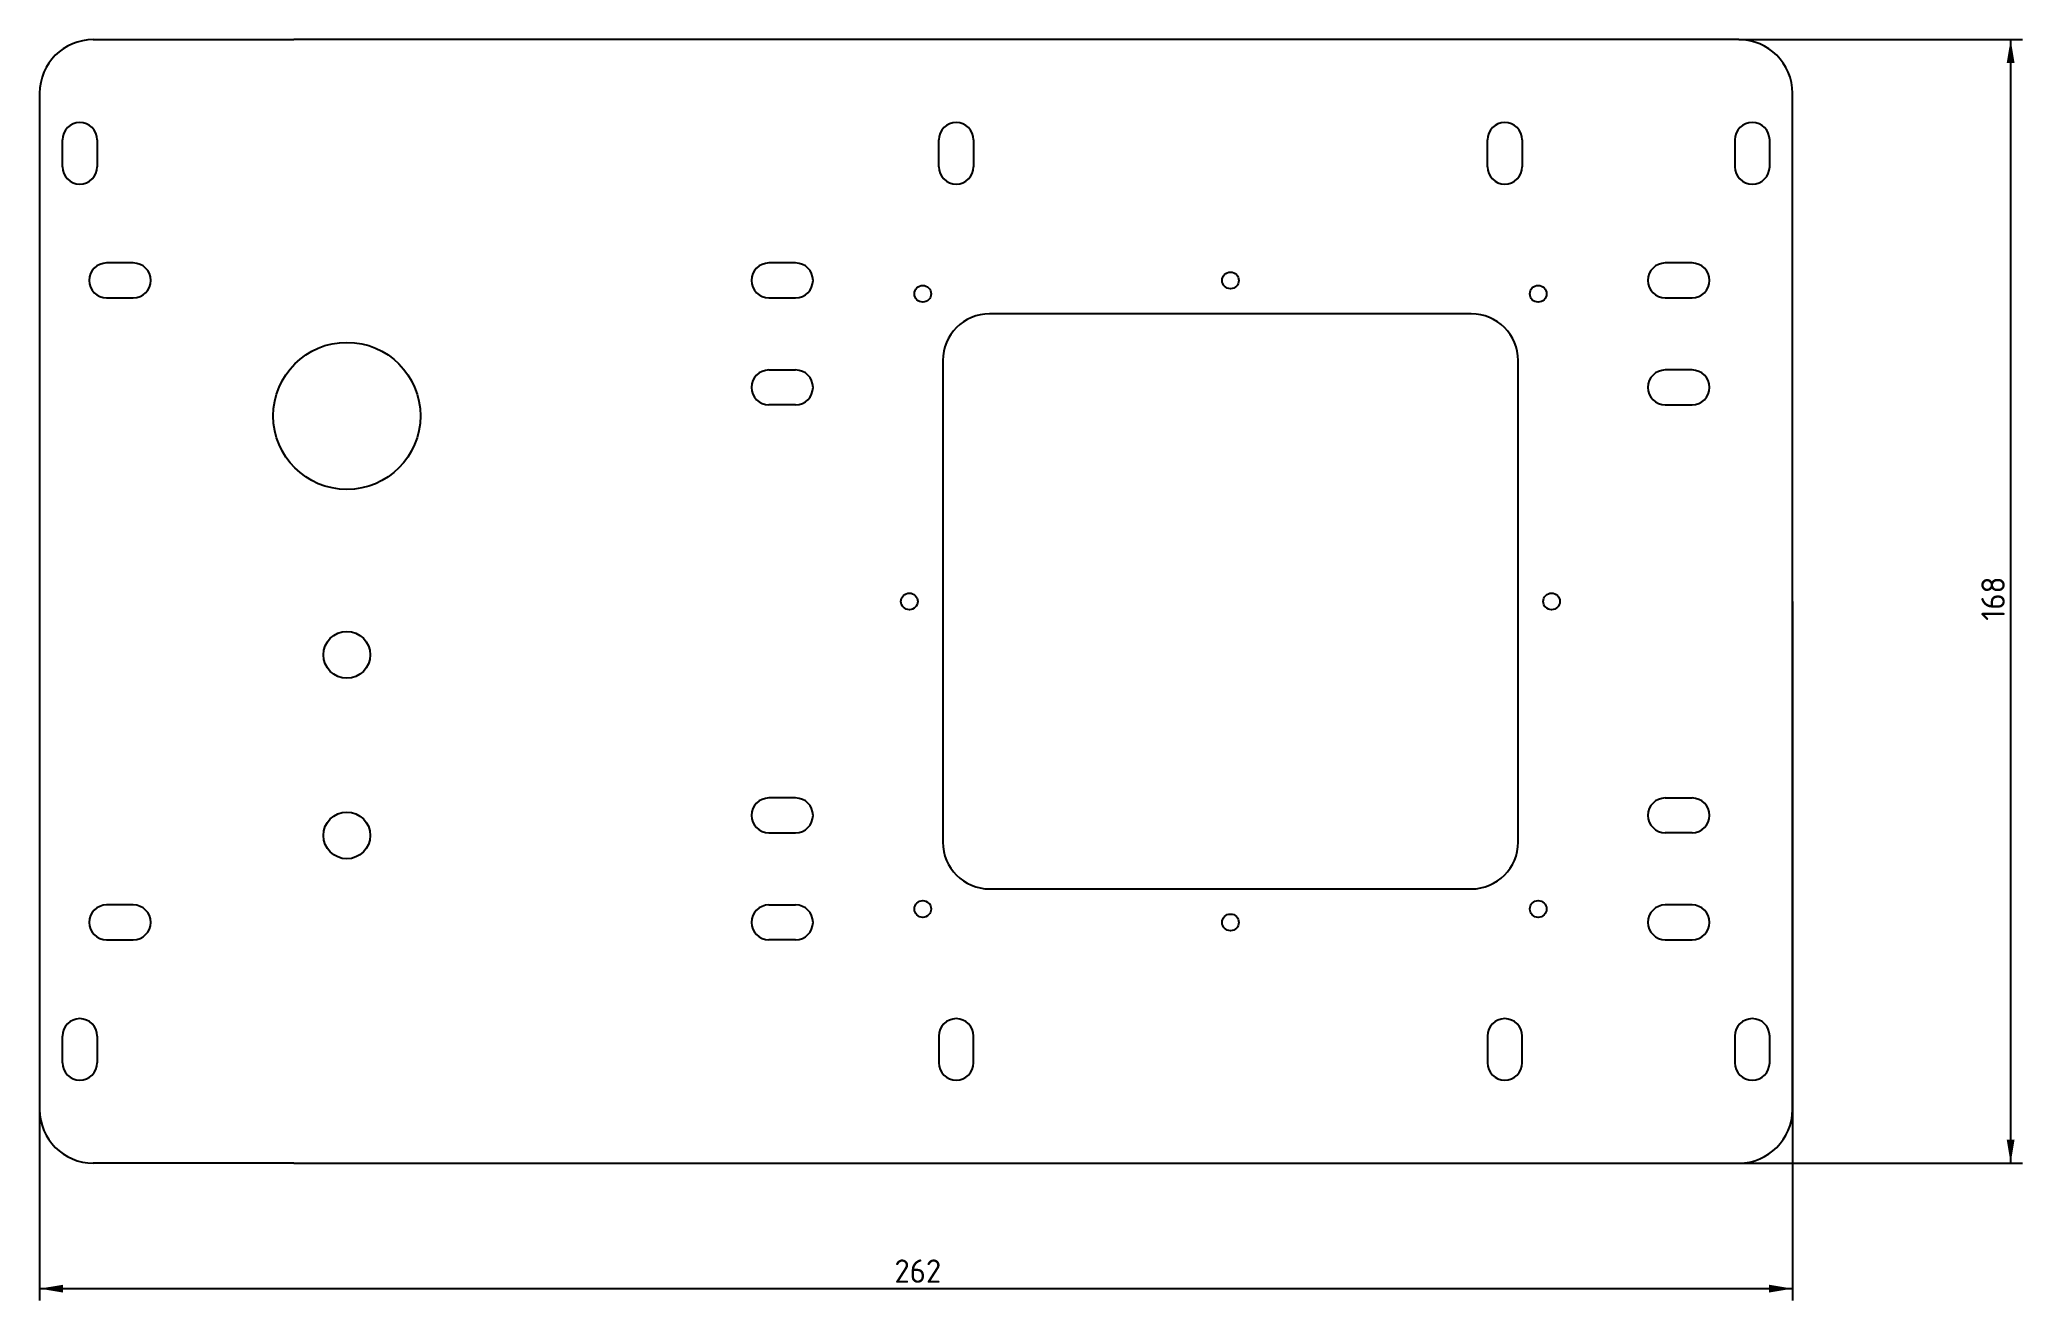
# Model space of a CAD drawing. Header units: millimetres. Extents: x -38 to 258, y -21 to 168.
import ezdxf
from ezdxf.enums import TextEntityAlignment as Align

# ---------------------------------------------------------------- set-up
doc = ezdxf.new("R2010")
doc.units = ezdxf.units.MM
for name, color, linetype in [('Default', 7, 'Continuous'), ('INTERIOR_PROFILES', 7, 'Continuous'), ('OUTER_PROFILES', 7, 'Continuous')]:
    doc.layers.add(name, color=color, linetype=linetype)
doc.styles.add('SEACAD_Solid_Edge_ISO', font='seiso.ttf')
doc.dimstyles.new('ISO_(mm)', dxfattribs={"dimtxt": 3.5, "dimasz": 3.5, "dimexe": 1.75, "dimexo": 0, "dimgap": 0.875, "dimtad": 1, "dimtxsty": 'SEACAD_Solid_Edge_ISO', "dimblk1": '_SE_FILLED', "dimblk2": '_SE_FILLED', "dimsah": 1, "dimcen": 1.75, "dimadec": 0, "dimazin": 0, "dimtfac": 0.5, "dimtmove": 0, "dimatfit": 3, "dimfxl": 1, "dimarcsym": 0})

# ---------------------------------------------------------------- blocks, each defined once
blk = doc.blocks.new('DMBLK5')
at = {"layer": 'Default', "linetype": 'Continuous'}
for points in [[(257.2, 164.5), (256.62, 168), (256.03, 164.5)], [(257.2, 3.5), (256.03, 3.5), (256.62, 0)]]:
    blk.add_hatch(color=7, dxfattribs=at).paths.add_polyline_path(points)
at = {"layer": 'Default', "color": 7, "linetype": 'Continuous'}
for p, q in [((216, 168), (258.37, 168)), ((256.62, 168), (256.62, 0)), ((216, 0), (258.37, 0))]:
    blk.add_line(p, q, dxfattribs=at)
at = {"layer": 'Default', "color": 7, "linetype": 'Continuous', "style": 'SEACAD_Solid_Edge_ISO'}
blk.add_text('168', height=3.5, rotation=90, dxfattribs=at).set_placement((252.24, 81.1), align=Align.TOP_LEFT)
blk = doc.blocks.new('_SE_FILLED')
at = {"color": 0}
blk.add_line((0, 0), (-1, 0), dxfattribs=at)
blk.add_solid([(0, 0), (-1, -0.1665), (-1, 0.1665), (0, 0)], dxfattribs=at)
blk = doc.blocks.new('DMBLK6')
at = {"layer": 'Default', "linetype": 'Continuous'}
for points in [[(-34.5, -19.36), (-34.5, -18.19), (-38, -18.77)], [(220.5, -19.36), (224, -18.77), (220.5, -18.19)]]:
    blk.add_hatch(color=7, dxfattribs=at).paths.add_polyline_path(points)
at = {"layer": 'Default', "color": 7, "linetype": 'Continuous'}
for p, q in [((224, 84), (224, -20.52)), ((-38, 8), (-38, -20.52)), ((-38, -18.77), (224, -18.77))]:
    blk.add_line(p, q, dxfattribs=at)
at = {"layer": 'Default', "color": 7, "linetype": 'Continuous', "style": 'SEACAD_Solid_Edge_ISO'}
blk.add_text('262', height=3.5, dxfattribs=at).set_placement((89.78, -14.4), align=Align.TOP_LEFT)

msp = doc.modelspace()

# ---------------------------------------------------------------- linework, layer by layer
at = {"layer": 'Default', "color": 7, "linetype": 'Continuous'}
for p, q in [((-30, 168), (0, 168)), ((0, 0), (-30, 0))]:
    msp.add_line(p, q, dxfattribs=at)
for centre, radius in [((94, 130), 1.25), ((140, 132), 1.25), ((186, 130), 1.25), ((92, 84), 1.25), ((188, 84), 1.25), ((7.92, 76), 3.5), ((7.92, 49), 3.5), ((94, 38), 1.25), ((186, 38), 1.25), ((140, 36), 1.25)]:
    msp.add_circle(centre, radius, dxfattribs=at)
at = {"layer": 'INTERIOR_PROFILES', "color": 7, "linetype": 'Continuous'}
for p, q in [((-34.6, 149), (-34.6, 153)), ((-29.4, 153), (-29.4, 149)), ((96.4, 149), (96.4, 153)), ((101.6, 153), (101.6, 149)), ((178.4, 149), (178.4, 153)), ((183.6, 153), (183.6, 149)), ((215.4, 153), (215.4, 149)), ((220.6, 149), (220.6, 153)), ((-24, 134.6), (-28, 134.6)), ((75, 134.6), (71, 134.6)), ((209, 134.6), (205, 134.6)), ((-28, 129.4), (-24, 129.4)), ((71, 129.4), (75, 129.4)), ((205, 129.4), (209, 129.4)), ((176, 127), (104, 127)), ((71, 118.6), (75, 118.6)), ((97, 120), (97, 48)), ((183, 48), (183, 120)), ((209, 118.6), (205, 118.6)), ((75, 113.4), (71, 113.4)), ((205, 113.4), (209, 113.4)), ((75, 54.6), (71, 54.6)), ((205, 54.6), (209, 54.6)), ((71, 49.4), (75, 49.4)), ((209, 49.4), (205, 49.4)), ((-24, 38.6), (-28, 38.6)), ((71, 38.6), (75, 38.6)), ((104, 41), (176, 41)), ((209, 38.6), (205, 38.6)), ((-28, 33.4), (-24, 33.4)), ((75, 33.4), (71, 33.4)), ((205, 33.4), (209, 33.4)), ((-34.6, 15), (-34.6, 19)), ((-29.4, 19), (-29.4, 15)), ((96.4, 19), (96.4, 15)), ((101.6, 15), (101.6, 19)), ((178.4, 19), (178.4, 15)), ((183.6, 15), (183.6, 19)), ((215.4, 19), (215.4, 15)), ((220.6, 15), (220.6, 19))]:
    msp.add_line(p, q, dxfattribs=at)
msp.add_circle((7.92, 111.735), 11, dxfattribs=at)
for centre, radius, start, end in [((-32, 153), 2.6, 0, 180), ((99, 153), 2.6, 0, 180), ((181, 153), 2.6, 0, 180), ((218, 153), 2.6, 0, 180), ((-32, 149), 2.6, 180, 0), ((99, 149), 2.6, 180, 0), ((181, 149), 2.6, 180, 0), ((218, 149), 2.6, 180, 0), ((-28, 132), 2.6, 90, 270), ((-24, 132), 2.6, 270, 90), ((71, 132), 2.6, 90, 270), ((75, 132), 2.6, 270, 90), ((205, 132), 2.6, 90, 270), ((209, 132), 2.6, 270, 90), ((104, 120), 7, 90, 180), ((176, 120), 7, 0, 90), ((71, 116), 2.6, 90, 270), ((75, 116), 2.6, 270, 90), ((205, 116), 2.6, 90, 270), ((209, 116), 2.6, 270, 90), ((71, 52), 2.6, 90, 270), ((75, 52), 2.6, 270, 90), ((205, 52), 2.6, 90, 270), ((209, 52), 2.6, 270, 90), ((104, 48), 7, 180, 270), ((176, 48), 7, 270, 0), ((-28, 36), 2.6, 90, 270), ((-24, 36), 2.6, 270, 90), ((71, 36), 2.6, 90, 270), ((75, 36), 2.6, 270, 90), ((205, 36), 2.6, 90, 270), ((209, 36), 2.6, 270, 90), ((-32, 19), 2.6, 0, 180), ((99, 19), 2.6, 0, 180), ((181, 19), 2.6, 0, 180), ((218, 19), 2.6, 0, 180), ((-32, 15), 2.6, 180, 0), ((99, 15), 2.6, 180, 0), ((181, 15), 2.6, 180, 0), ((218, 15), 2.6, 180, 0)]:
    msp.add_arc(centre, radius, start, end, dxfattribs=at)
at = {"layer": 'OUTER_PROFILES', "color": 7, "linetype": 'Continuous'}
for p, q in [((216, 168), (0, 168)), ((-38, 160), (-38, 8)), ((224, 8), (224, 160)), ((0, 0), (216, 0))]:
    msp.add_line(p, q, dxfattribs=at)
for centre, start, end in [((-30, 160), 90, 180), ((216, 160), 0, 90), ((-30, 8), 180, 270), ((216, 8), 270, 0)]:
    msp.add_arc(centre, 8, start, end, dxfattribs=at)

# ---------------------------------------------------------------- dimensions: what is measured, and where the dimension line sits
at = {"layer": 'Default', "color": 7, "linetype": 'Continuous'}
dim = msp.add_linear_dim(base=(256.617, 168), p1=(0, 168), p2=(0, 0), angle=270, text='\\A1;<>', dimstyle='ISO_(mm)', dxfattribs=at)
dim.commit()
dim.dimension.update_dxf_attribs({"geometry": 'DMBLK5', "text_midpoint": (256.617, 84), "dimtype": 161})
dim = msp.add_linear_dim(base=(224, -18.774), p1=(-38, 160), p2=(224, 84), text='\\A1;<>', dimstyle='ISO_(mm)', dxfattribs=at)
dim.commit()
dim.dimension.update_dxf_attribs({"geometry": 'DMBLK6', "text_midpoint": (93, -18.774), "dimtype": 160})

doc.saveas('drawing.dxf')
